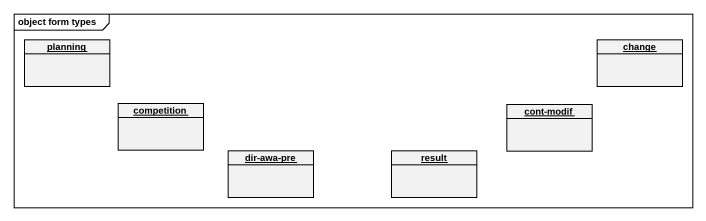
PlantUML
@startuml
mainframe object form types
hide circle
hide empty members
object planning
object change
object competition
object "cont-modif" as cont_modif
object "dir-awa-pre" as dir_awa_pre
object result
@enduml
